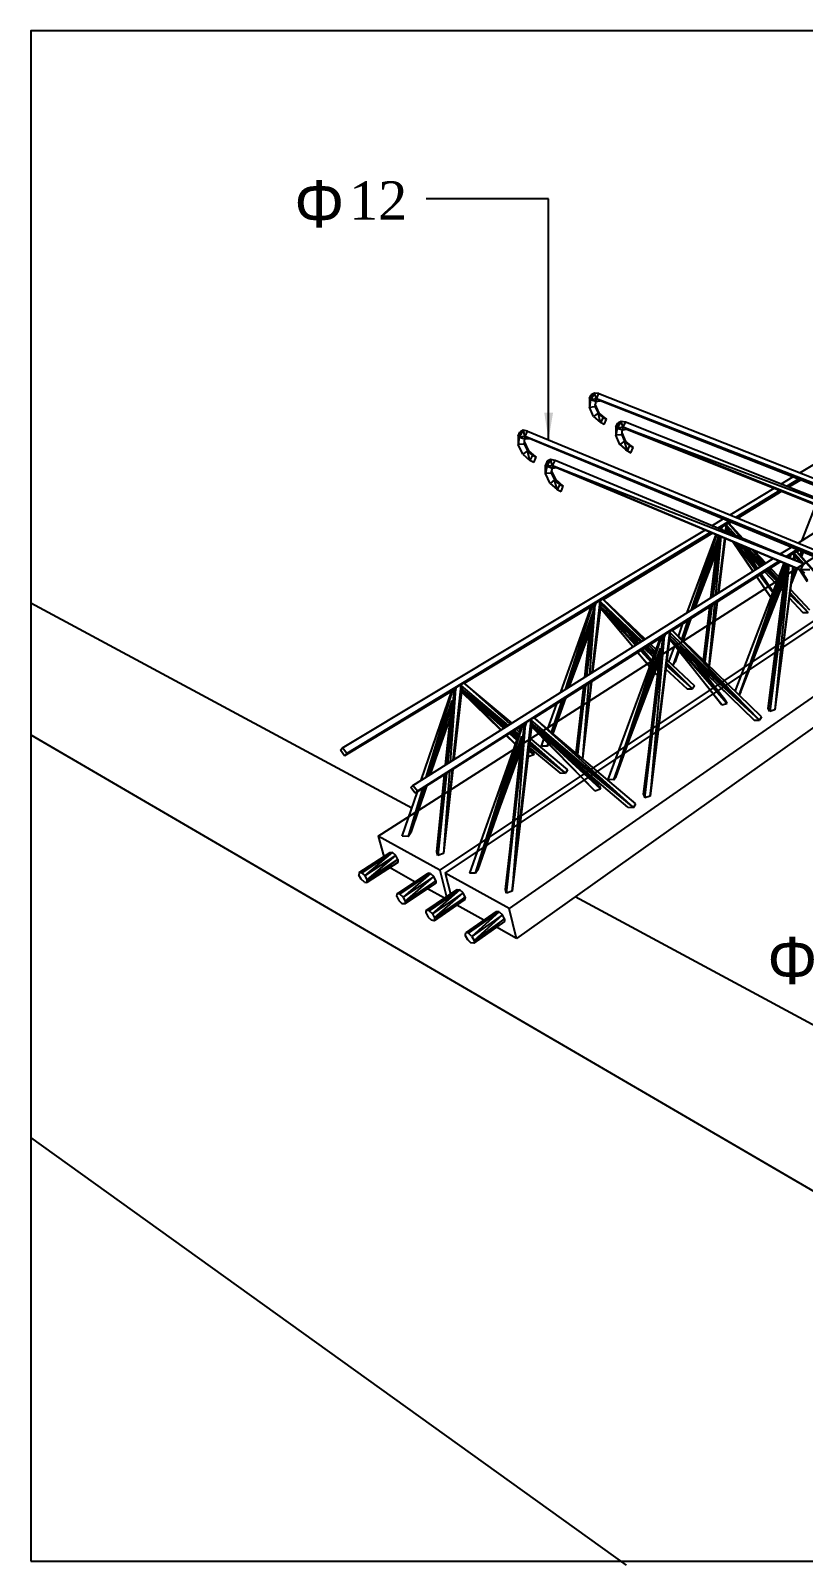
# Model space of a CAD drawing. Header units: inches. Extents: x -1482 to -895, y -39 to 122.
# Drawn here: x -1000.86 to -998.27, y -0.87 to 4.27 of the extents above; entities that cross this region are included whole.
import ezdxf

# ---------------------------------------------------------------- set-up
doc = ezdxf.new("R2010")
doc.units = ezdxf.units.IN
doc.header["$MEASUREMENT"] = 0
doc.layers.add('all', color=1, linetype='Continuous')
doc.layers.add('KADR', color=5, linetype='Continuous')
doc.styles.add('dim', font='TIMES.TTF')
doc.styles.add('FI', font='SYMBOL.TTF')
doc.styles.get("Standard").update_dxf_attribs({"font": 'verdana.TTF'})
doc.dimstyles.get("Standard").update_dxf_attribs({"dimtxt": 0.2, "dimasz": 0.09, "dimexe": 0.18, "dimexo": 0.0625, "dimgap": 0.09, "dimtad": 0, "dimzin": 0, "dimdsep": 46, "dimtxsty": 'Standard', "dimblk": 'ARCHTICK', "dimcen": 0.09, "dimse1": 1, "dimse2": 1, "dimclrd": 1, "dimclrt": 1, "dimadec": 0, "dimazin": 0, "dimtfac": 1, "dimtofl": 0, "dimtmove": 1, "dimatfit": 3, "dimfxl": 1, "dimtolj": 1, "dimtzin": 0, "dimarcsym": 0})

# ---------------------------------------------------------------- blocks, each defined once
blk = doc.blocks.new('eeeeeeeeeeeeeeeee')
at = {"layer": 'all'}
for p, q in [((405.7416, -116.5154), (408.2055, -115.0324)), ((405.0359, -116.2665), (405.0419, -116.2537)), ((405.053, -116.2477), (405.0402, -116.2699)), ((405.0402, -116.2699), (405.0419, -116.2537)), ((405.053, -116.2477), (405.0419, -116.2537)), ((405.0676, -116.2494), (405.053, -116.2477)), ((405.0599, -116.2674), (405.053, -116.2477)), ((405.0599, -116.2674), (405.0676, -116.2494)), ((405.0676, -116.2494), (406.0393, -116.6326)), ((405.0359, -116.2665), (405.0359, -116.2947)), ((405.0402, -116.2699), (405.0359, -116.2665)), ((405.0402, -116.2699), (405.0359, -116.2947)), ((405.0359, -116.2947), (405.0547, -116.293)), ((405.0496, -116.3264), (405.0359, -116.2947)), ((405.0599, -116.2674), (405.0402, -116.2699)), ((405.0582, -116.2759), (405.0402, -116.2699)), ((405.0582, -116.2759), (405.0547, -116.293)), ((405.0547, -116.293), (405.065, -116.3153)), ((405.0693, -116.3153), (405.0556, -116.2853)), ((405.0582, -116.2759), (405.0599, -116.2674)), ((405.0582, -116.2759), (405.0718, -116.2734)), ((405.0718, -116.2734), (405.0599, -116.2674)), ((406.0239, -116.6429), (405.0599, -116.2674)), ((406.0179, -116.6463), (405.0599, -116.2674)), ((405.0599, -116.2674), (406.0179, -116.6463)), ((406.0162, -116.6472), (405.0718, -116.2734)), ((405.065, -116.3153), (405.0496, -116.3264)), ((405.0496, -116.3264), (405.0736, -116.3469)), ((405.0496, -116.3264), (405.0736, -116.3469)), ((405.0821, -116.3298), (405.065, -116.3153)), ((405.065, -116.3153), (405.0932, -116.3358)), ((405.0693, -116.3153), (405.065, -116.3153)), ((405.0736, -116.3469), (405.065, -116.3153)), ((405.0932, -116.3358), (405.0693, -116.3153)), ((405.0821, -116.3298), (405.0736, -116.3469)), ((405.0855, -116.3529), (405.0736, -116.3469)), ((405.0821, -116.3298), (405.0932, -116.3358)), ((405.0855, -116.3529), (405.0932, -116.3358)), ((405.1249, -116.3615), (405.1309, -116.3486)), ((405.1292, -116.3649), (405.1249, -116.3615)), ((405.1249, -116.3615), (405.1249, -116.3888)), ((405.1292, -116.3649), (405.1249, -116.3888)), ((405.1292, -116.3649), (405.1428, -116.3426)), ((405.1292, -116.3649), (405.1309, -116.3486)), ((405.1497, -116.3623), (405.1292, -116.3649)), ((405.1292, -116.3649), (405.1471, -116.3709)), ((405.1428, -116.3426), (405.1309, -116.3486)), ((405.1574, -116.3452), (405.1428, -116.3426)), ((405.1497, -116.3623), (405.1428, -116.3426)), ((405.1471, -116.3709), (405.1497, -116.3623)), ((405.1497, -116.3623), (405.1574, -116.3452)), ((405.1617, -116.3692), (405.1497, -116.3623)), ((405.1497, -116.3623), (405.9777, -116.672)), ((405.9572, -116.6857), (405.1497, -116.3623)), ((405.9546, -116.6865), (405.1497, -116.3623)), ((405.9777, -116.672), (405.1574, -116.3452)), ((404.7973, -116.3923), (404.8032, -116.3786)), ((404.7973, -116.3923), (404.8007, -116.3957)), ((404.8007, -116.3957), (404.7973, -116.3923)), ((404.7973, -116.3923), (404.7973, -116.4205)), ((404.8007, -116.3957), (404.7973, -116.4205)), ((404.8144, -116.3726), (404.8007, -116.3957)), ((404.8007, -116.3957), (404.8032, -116.3786)), ((404.8212, -116.3931), (404.8007, -116.3957)), ((404.8007, -116.3957), (404.8195, -116.4017)), ((404.8144, -116.3726), (404.8032, -116.3786)), ((404.8212, -116.3931), (404.8144, -116.3726)), ((404.8289, -116.3751), (404.8144, -116.3726)), ((404.8178, -116.4188), (404.8195, -116.4017)), ((404.8186, -116.4085), (404.8195, -116.4017)), ((404.8332, -116.4419), (404.8186, -116.4102)), ((404.8195, -116.4017), (404.8212, -116.3931)), ((404.8195, -116.4017), (404.834, -116.4)), ((404.8212, -116.3931), (404.8289, -116.3751)), ((404.834, -116.4), (404.8212, -116.3931)), ((405.8066, -116.796), (404.8212, -116.3931)), ((405.8058, -116.802), (404.8212, -116.3931)), ((404.8212, -116.3931), (405.8058, -116.802)), ((404.8289, -116.3751), (405.8135, -116.7823)), ((405.8058, -116.8028), (404.834, -116.4)), ((405.1445, -116.388), (405.1249, -116.3888)), ((405.1386, -116.4205), (405.1249, -116.3888)), ((405.154, -116.4094), (405.1386, -116.4205)), ((405.1445, -116.388), (405.1471, -116.3709)), ((405.1445, -116.388), (405.154, -116.4094)), ((405.1582, -116.4102), (405.1454, -116.3811)), ((405.1471, -116.3709), (405.1617, -116.3692)), ((405.1711, -116.4239), (405.154, -116.4094)), ((405.154, -116.4094), (405.183, -116.4307)), ((405.1582, -116.4102), (405.154, -116.4094)), ((405.1634, -116.441), (405.154, -116.4094)), ((405.183, -116.4307), (405.1582, -116.4102)), ((405.1617, -116.3692), (405.9546, -116.6865)), ((404.3285, -117.7335), (406.3831, -116.4179)), ((404.8178, -116.4188), (404.7973, -116.4205)), ((404.8127, -116.453), (404.7973, -116.4205)), ((404.8281, -116.4419), (404.8127, -116.453)), ((404.8127, -116.453), (404.8366, -116.4744)), ((404.8178, -116.4188), (404.8281, -116.4419)), ((404.8452, -116.4564), (404.8281, -116.4419)), ((404.8281, -116.4419), (404.858, -116.4624)), ((404.8332, -116.4419), (404.8281, -116.4419)), ((404.8366, -116.4744), (404.8281, -116.4419)), ((404.8281, -116.4419), (404.8332, -116.4419)), ((404.858, -116.4624), (404.8332, -116.4419)), ((404.8452, -116.4564), (404.8366, -116.4744)), ((404.8452, -116.4564), (404.858, -116.4624)), ((404.8494, -116.4804), (404.858, -116.4624)), ((405.1582, -116.4376), (405.1386, -116.4205)), ((405.1386, -116.4205), (405.1634, -116.441)), ((405.1386, -116.4205), (405.1634, -116.441)), ((405.1582, -116.4376), (405.1386, -116.4205)), ((405.1565, -116.4359), (405.1582, -116.4376)), ((405.1634, -116.441), (405.1582, -116.4376)), ((405.1582, -116.4376), (405.1599, -116.4384)), ((405.1582, -116.4376), (405.1582, -116.4376)), ((405.1582, -116.4376), (405.1634, -116.441)), ((405.1582, -116.4376), (405.1582, -116.4376)), ((405.1634, -116.441), (405.1711, -116.4239)), ((405.1634, -116.441), (405.1745, -116.4479)), ((405.1711, -116.4239), (405.183, -116.4307)), ((405.1745, -116.4479), (405.183, -116.4307)), ((404.8494, -116.4804), (404.8366, -116.4744)), ((404.8948, -116.4761), (404.8888, -116.4898)), ((404.8931, -116.4932), (404.8888, -116.4898)), ((404.8888, -116.4898), (404.8931, -116.4932)), ((404.8888, -116.518), (404.8888, -116.4898)), ((404.8931, -116.4932), (404.8888, -116.518)), ((404.9085, -116.5163), (404.8888, -116.518)), ((404.9042, -116.5505), (404.8888, -116.518)), ((404.9059, -116.471), (404.8931, -116.4932)), ((404.8931, -116.4932), (404.8948, -116.4761)), ((404.9127, -116.4915), (404.8931, -116.4932)), ((404.8931, -116.4932), (404.9119, -116.4992)), ((404.9059, -116.471), (404.8948, -116.4761)), ((404.9213, -116.4735), (404.9059, -116.471)), ((404.9127, -116.4915), (404.9059, -116.471)), ((404.9085, -116.5163), (404.9119, -116.4992)), ((404.9085, -116.5163), (404.9196, -116.5385)), ((404.9247, -116.5385), (404.9093, -116.5086)), ((404.9127, -116.4915), (404.9119, -116.4992)), ((404.9119, -116.4992), (404.9256, -116.4975)), ((404.9127, -116.4915), (404.9213, -116.4735)), ((404.9256, -116.4975), (404.9127, -116.4915)), ((405.7536, -116.8208), (404.9127, -116.4915)), ((404.9127, -116.4915), (405.7442, -116.8396)), ((404.9127, -116.4915), (405.7459, -116.8422)), ((405.7536, -116.8208), (404.9213, -116.4735)), ((405.7459, -116.8422), (404.9256, -116.4975)), ((404.9196, -116.5385), (404.9042, -116.5505)), ((404.9042, -116.5505), (404.9281, -116.571)), ((404.9367, -116.5539), (404.9196, -116.5385)), ((404.9196, -116.5385), (404.9487, -116.5599)), ((404.9247, -116.5385), (404.9196, -116.5385)), ((404.9281, -116.571), (404.9196, -116.5385)), ((404.9196, -116.5385), (404.9247, -116.5385)), ((404.9487, -116.5599), (404.9247, -116.5385)), ((404.9367, -116.5539), (404.9281, -116.571)), ((404.9281, -116.571), (404.941, -116.5779)), ((404.9367, -116.5539), (404.9487, -116.5599)), ((404.941, -116.5779), (404.9487, -116.5599)), ((405.5081, -116.6557), (405.6552, -116.5668)), ((405.6783, -116.5531), (405.7177, -116.5291)), ((405.7365, -116.5368), (405.6971, -116.5608)), ((405.7023, -116.5625), (405.7408, -116.5385)), ((405.7425, -116.5394), (405.704, -116.5633)), ((405.7433, -116.5394), (405.704, -116.5633)), ((405.674, -116.5745), (405.5278, -116.6643)), ((405.5312, -116.6651), (405.6792, -116.5762)), ((405.6809, -116.577), (405.5329, -116.666)), ((405.6809, -116.577), (405.5337, -116.6668)), ((405.7493, -116.7413), (405.7946, -116.6232)), ((405.4465, -116.6934), (405.485, -116.6694)), ((405.7365, -116.7498), (405.8819, -116.6574)), ((404.2088, -117.4375), (405.4234, -116.707)), ((405.4431, -116.7147), (404.2233, -117.4564)), ((404.2233, -117.4564), (405.4465, -116.7164)), ((405.4491, -116.7173), (405.0821, -116.9388)), ((405.4491, -116.7173), (405.083, -116.9397)), ((405.3635, -116.9842), (405.461, -116.7224)), ((405.4619, -116.7233), (405.3781, -116.9756)), ((405.3789, -116.9748), (405.4636, -116.7233)), ((405.4431, -116.9346), (405.4687, -116.7259)), ((405.461, -116.7224), (405.4619, -116.7233)), ((405.5038, -116.678), (405.4662, -116.7011)), ((405.4696, -116.7028), (405.5081, -116.6797)), ((405.4756, -116.7011), (405.4713, -116.7036)), ((405.4747, -116.7053), (405.4756, -116.7011)), ((405.4781, -116.7062), (405.479, -116.6993)), ((405.4781, -116.7062), (405.479, -116.6993)), ((405.479, -116.7045), (405.4816, -116.6976)), ((405.479, -116.6985), (405.479, -116.7062)), ((405.4901, -116.6899), (405.4953, -116.6908)), ((405.4953, -116.6908), (405.491, -116.6899)), ((405.491, -116.6899), (405.4953, -116.6908)), ((405.4918, -116.6899), (405.4918, -116.6899)), ((405.4918, -116.7122), (405.4953, -116.6908)), ((405.4935, -116.6908), (405.4944, -116.6874)), ((405.4961, -116.7002), (405.4944, -116.713)), ((405.5038, -116.7173), (405.4944, -116.7079)), ((405.503, -116.7164), (405.4944, -116.7079)), ((405.4987, -116.7147), (405.4944, -116.7087)), ((405.4978, -116.7147), (405.4944, -116.7096)), ((405.4953, -116.6908), (405.497, -116.6865)), ((405.4953, -116.6908), (405.4953, -116.6874)), ((405.4953, -116.6874), (405.4953, -116.6908)), ((405.5295, -116.7276), (405.4953, -116.6908)), ((405.4953, -116.6908), (405.4961, -116.7002)), ((405.503, -116.7164), (405.4953, -116.7079)), ((405.5166, -116.7224), (405.4961, -116.7002)), ((405.497, -116.6865), (405.503, -116.6848)), ((405.5098, -116.6805), (405.503, -116.6839)), ((405.5526, -116.7378), (405.503, -116.6839)), ((405.503, -116.6848), (405.5483, -116.7361)), ((405.5107, -116.6805), (405.5038, -116.6848)), ((404.5526, -117.8575), (406.1984, -116.7575)), ((405.3832, -116.9722), (405.467, -116.7378)), ((405.3866, -116.9696), (405.4645, -116.7601)), ((405.4722, -116.7267), (405.4456, -116.9329)), ((405.4474, -116.932), (405.4747, -116.7284)), ((405.4756, -116.7284), (405.4499, -116.9303)), ((405.4764, -116.7293), (405.4585, -116.9252)), ((405.4893, -116.7344), (405.467, -116.9192)), ((405.491, -116.7353), (405.4687, -116.9183)), ((405.5842, -116.8456), (405.5158, -116.7455)), ((405.5158, -116.7455), (405.5166, -116.7464)), ((405.5192, -116.7472), (405.5851, -116.8448)), ((405.5243, -116.749), (405.5928, -116.8396)), ((405.5945, -116.8388), (405.5303, -116.7515)), ((405.6082, -116.8302), (405.538, -116.7549)), ((405.609, -116.8302), (405.5389, -116.7549)), ((405.6133, -116.8276), (405.5432, -116.7575)), ((405.5543, -116.7618), (405.6159, -116.8259)), ((405.5988, -116.8371), (405.5568, -116.7746)), ((405.6193, -116.8234), (405.5654, -116.7661)), ((405.5817, -116.7729), (405.6236, -116.8208)), ((405.5885, -116.7763), (405.6278, -116.8182)), ((405.6749, -116.7883), (405.7134, -116.7643)), ((405.7331, -116.7729), (405.6946, -116.7969)), ((405.698, -116.7986), (405.7365, -116.7746)), ((405.7382, -116.7746), (405.7313, -116.7789)), ((405.7382, -116.7755), (405.7313, -116.7797)), ((405.7339, -116.7815), (405.7356, -116.7772)), ((404.4448, -117.5633), (405.6526, -116.8028)), ((405.6723, -116.8114), (404.4594, -117.583)), ((404.4594, -117.583), (405.6757, -116.8123)), ((405.6775, -116.8131), (405.3139, -117.0432)), ((405.6783, -116.8131), (405.3139, -117.0441)), ((405.4619, -116.7789), (405.39, -116.9679)), ((405.5243, -117.2485), (405.6886, -116.8182)), ((405.6903, -116.8182), (405.538, -117.2605)), ((405.692, -116.8191), (405.538, -117.2605)), ((405.5996, -116.8362), (405.5671, -116.7857)), ((405.6355, -117.3058), (405.6963, -116.8208)), ((405.6997, -116.8225), (405.6355, -117.3058)), ((405.6355, -117.3058), (405.7031, -116.8242)), ((405.7031, -116.8242), (405.6407, -117.3152)), ((405.7048, -116.8242), (405.6578, -117.3101)), ((405.6886, -116.8182), (405.6903, -116.8182)), ((405.7031, -116.7969), (405.7005, -116.7994)), ((405.7031, -116.8003), (405.7031, -116.7969)), ((405.7074, -116.7943), (405.7065, -116.802)), ((405.7065, -116.802), (405.7074, -116.7943)), ((405.7065, -116.802), (405.7074, -116.7943)), ((405.7074, -116.802), (405.7108, -116.7926)), ((405.7236, -116.7857), (405.7194, -116.7849)), ((405.7194, -116.7849), (405.7236, -116.7857)), ((405.7194, -116.7849), (405.7236, -116.7857)), ((405.7202, -116.7849), (405.7202, -116.7849)), ((405.7202, -116.808), (405.7236, -116.7857)), ((405.7219, -116.7857), (405.7228, -116.7832)), ((405.7245, -116.7951), (405.7228, -116.808)), ((405.7313, -116.8123), (405.7228, -116.8037)), ((405.7296, -116.8114), (405.7228, -116.8037)), ((405.7305, -116.8114), (405.7228, -116.8037)), ((405.7262, -116.8097), (405.7228, -116.8054)), ((405.7245, -116.8097), (405.7228, -116.8063)), ((405.7236, -116.7857), (405.7254, -116.7815)), ((405.7236, -116.7857), (405.7236, -116.7823)), ((405.7236, -116.7823), (405.7236, -116.7857)), ((405.7236, -116.7857), (405.7245, -116.7951)), ((405.7579, -116.8234), (405.7236, -116.7857)), ((405.745, -116.8174), (405.7245, -116.7951)), ((405.7254, -116.7815), (405.7313, -116.7797)), ((405.8109, -116.867), (405.7313, -116.7789)), ((405.7313, -116.7797), (405.8117, -116.8721)), ((405.7433, -116.7917), (405.7476, -116.7789)), ((405.7476, -116.7789), (405.7433, -116.7917)), ((405.7536, -116.8208), (405.7442, -116.8396)), ((405.745, -116.7934), (405.7502, -116.7797)), ((405.7459, -116.7951), (405.751, -116.7806)), ((405.7527, -116.7806), (405.7467, -116.796)), ((405.7467, -116.796), (405.7527, -116.7806)), ((404.5347, -117.8473), (406.0205, -116.8576)), ((405.538, -117.2605), (405.6946, -116.8353)), ((405.692, -116.8542), (405.538, -117.2605)), ((405.6903, -116.8721), (405.538, -117.2605)), ((405.6441, -116.9337), (405.597, -116.8644)), ((405.5979, -116.8644), (405.6441, -116.9337)), ((405.6073, -116.8584), (405.6509, -116.9166)), ((405.6082, -116.8576), (405.6509, -116.9166)), ((405.6116, -116.8559), (405.6518, -116.9158)), ((405.6124, -116.855), (405.6518, -116.9149)), ((405.6518, -116.914), (405.6124, -116.855)), ((405.6621, -116.8875), (405.6244, -116.8473)), ((405.6621, -116.8875), (405.6244, -116.8473)), ((405.6655, -116.8798), (405.6296, -116.8439)), ((405.6321, -116.8422), (405.6663, -116.8773)), ((405.6672, -116.8756), (405.6347, -116.8405)), ((405.639, -116.8379), (405.668, -116.8713)), ((405.6432, -116.8353), (405.6706, -116.8644)), ((405.7177, -116.8302), (405.6578, -117.3101)), ((405.7194, -116.8311), (405.6578, -117.3101)), ((405.7313, -116.8353), (405.7125, -116.8824)), ((405.7322, -116.8362), (405.7125, -116.8875)), ((405.7279, -116.8345), (405.7134, -116.8764)), ((405.7279, -116.8345), (405.7134, -116.8764)), ((405.7296, -116.8353), (405.7134, -116.879)), ((405.7305, -116.8353), (405.7134, -116.8807)), ((405.7673, -116.8807), (405.7408, -116.8396)), ((405.7673, -116.879), (405.7425, -116.8405)), ((405.7442, -116.8396), (405.775, -116.8396)), ((405.7579, -116.8516), (405.7442, -116.8396)), ((405.7442, -116.8396), (405.7459, -116.8422)), ((405.745, -116.8413), (405.7664, -116.8756)), ((405.6518, -116.9149), (405.6518, -116.914)), ((405.6852, -116.9123), (405.6775, -116.9046)), ((405.6852, -116.9123), (405.6775, -116.9046)), ((405.686, -116.9012), (405.6809, -116.8961)), ((405.6817, -116.8935), (405.6869, -116.8986)), ((405.6869, -116.8969), (405.6826, -116.8918)), ((405.6834, -116.8884), (405.6877, -116.8927)), ((405.6869, -116.8815), (405.6886, -116.8832)), ((405.7074, -116.9209), (405.769, -116.9842)), ((405.769, -116.9842), (405.7074, -116.9226)), ((405.7082, -116.9166), (405.769, -116.9842)), ((405.769, -116.9842), (405.7082, -116.9192)), ((405.71, -116.9063), (405.7741, -116.9748)), ((404.4406, -117.6403), (403.1633, -116.9519)), ((405.0522, -116.9577), (404.6176, -117.2203)), ((405.0462, -116.9611), (404.6176, -117.2203)), ((404.9401, -117.2511), (405.0436, -116.9628)), ((404.9555, -117.2417), (405.0462, -116.9611)), ((405.0445, -116.9628), (404.9555, -117.2417)), ((404.9606, -117.2382), (405.0496, -116.9791)), ((405.0231, -117.1989), (405.0522, -116.9577)), ((405.0248, -117.198), (405.0547, -116.956)), ((405.0547, -116.956), (405.0265, -117.1972)), ((405.0547, -116.956), (405.0359, -117.1912)), ((405.0436, -116.9628), (405.0445, -116.9628)), ((405.0453, -117.1852), (405.0727, -116.9465)), ((405.0744, -116.956), (405.047, -117.1843)), ((405.0547, -116.9645), (405.0582, -116.9542)), ((405.0727, -116.9465), (405.0676, -116.9457)), ((405.0676, -116.9457), (405.0727, -116.9465)), ((405.0676, -116.9457), (405.0727, -116.9465)), ((405.0684, -116.9457), (405.0684, -116.9457)), ((405.0718, -116.9465), (405.0718, -116.9431)), ((405.0727, -116.9465), (405.0744, -116.9414)), ((405.0727, -116.9465), (405.0727, -116.9431)), ((405.0727, -116.9431), (405.0727, -116.9465)), ((405.0727, -116.9465), (405.0744, -116.956)), ((405.2121, -117.08), (405.0727, -116.9465)), ((405.1907, -117.0937), (405.0727, -116.9645)), ((405.1822, -117.0988), (405.0727, -116.9654)), ((405.1822, -117.0988), (405.0727, -116.9679)), ((405.207, -117.0834), (405.0736, -116.9637)), ((405.2019, -117.086), (405.0736, -116.9637)), ((405.2096, -117.0817), (405.0744, -116.956)), ((405.2019, -117.086), (405.0795, -116.9688)), ((405.2232, -117.0731), (405.0821, -116.9388)), ((405.0821, -116.9397), (405.2181, -117.0766)), ((405.39, -116.9679), (405.3995, -116.9423)), ((405.4414, -116.9628), (405.4183, -117.145)), ((405.4183, -117.145), (405.4397, -116.9645)), ((405.4191, -117.1459), (405.4431, -116.9619)), ((405.4465, -116.9602), (405.4234, -117.1493)), ((405.4559, -116.9542), (405.4362, -117.163)), ((405.4645, -116.9483), (405.4379, -117.1638)), ((405.4636, -116.9491), (405.4379, -117.1638)), ((405.7057, -116.9346), (405.7519, -116.9833)), ((405.7057, -116.9346), (405.7519, -116.9833)), ((405.7519, -116.9833), (405.769, -116.9842)), ((404.9641, -117.2365), (405.041, -117.0184)), ((405.0205, -117.2006), (405.0436, -116.9953)), ((405.1924, -117.092), (405.1052, -116.9944)), ((405.3344, -117.0637), (405.3498, -117.021)), ((405.3456, -117.074), (405.3669, -117.0098)), ((405.3661, -117.0107), (405.3456, -117.074)), ((405.3464, -117.0757), (405.3704, -117.0081)), ((405.3473, -117.0766), (405.3738, -117.0064)), ((405.3755, -117.0047), (405.3481, -117.0766)), ((405.3764, -117.0039), (405.349, -117.0783)), ((405.2831, -117.0629), (404.852, -117.3366)), ((405.2771, -117.0672), (404.852, -117.3366)), ((405.0385, -117.0424), (404.9675, -117.234)), ((405.0992, -117.5436), (405.2746, -117.0689)), ((405.2771, -117.0672), (405.118, -117.5445)), ((405.2754, -117.068), (405.118, -117.5445)), ((405.1967, -117.0894), (405.1651, -117.0509)), ((405.1796, -117.0646), (405.1984, -117.0885)), ((405.1984, -117.0885), (405.1805, -117.0654)), ((405.1993, -117.0885), (405.1822, -117.0672)), ((405.2173, -117.5941), (405.2865, -117.0612)), ((405.2173, -117.5941), (405.2831, -117.0629)), ((405.2215, -117.6052), (405.2865, -117.0612)), ((405.2395, -117.5992), (405.3054, -117.0509)), ((405.3062, -117.0612), (405.2395, -117.5992)), ((405.2865, -117.0612), (405.2395, -117.5992)), ((405.2746, -117.0689), (405.2754, -117.068)), ((405.2857, -117.0723), (405.2917, -117.056)), ((405.3054, -117.0509), (405.2994, -117.0509)), ((405.2994, -117.0509), (405.3054, -117.0509)), ((405.3011, -117.0509), (405.3011, -117.05)), ((405.3037, -117.0509), (405.3037, -117.0483)), ((405.3054, -117.0509), (405.3045, -117.0475)), ((405.3045, -117.0475), (405.3054, -117.0509)), ((405.3045, -117.0689), (405.6065, -117.3452)), ((405.5885, -117.3443), (405.3045, -117.0689)), ((405.3045, -117.0697), (405.3045, -117.0706)), ((405.497, -117.2887), (405.3045, -117.0697)), ((405.3045, -117.0706), (405.4799, -117.2938)), ((405.4799, -117.2938), (405.3045, -117.0731)), ((405.3054, -117.0509), (405.3071, -117.0458)), ((405.6065, -117.3452), (405.3054, -117.0509)), ((405.3054, -117.0509), (405.3062, -117.0612)), ((405.6065, -117.3452), (405.3062, -117.0612)), ((405.3088, -117.0731), (405.5885, -117.3443)), ((405.6133, -117.334), (405.3139, -117.0432)), ((405.3139, -117.0432), (405.3139, -117.0441)), ((405.3139, -117.0441), (405.6065, -117.3452)), ((405.544, -117.2502), (405.6065, -117.086)), ((405.118, -117.5445), (405.2746, -117.1031)), ((405.272, -117.1245), (405.118, -117.5445)), ((405.2386, -117.1664), (405.1976, -117.1176)), ((405.1984, -117.1176), (405.2386, -117.1664)), ((405.2078, -117.1116), (405.2438, -117.151)), ((405.2087, -117.1108), (405.2446, -117.1501)), ((405.2121, -117.1082), (405.2446, -117.1484)), ((405.2138, -117.1074), (405.2455, -117.1476)), ((405.2138, -117.1074), (405.2455, -117.1476)), ((405.2147, -117.1074), (405.2463, -117.1459)), ((405.2746, -117.1031), (405.2173, -117.5941)), ((405.2506, -117.133), (405.2198, -117.1031)), ((405.2506, -117.133), (405.2198, -117.1031)), ((405.2532, -117.1253), (405.225, -117.1005)), ((405.2275, -117.0988), (405.254, -117.1236)), ((405.2549, -117.121), (405.2301, -117.0971)), ((405.2352, -117.0937), (405.2575, -117.1159)), ((405.2412, -117.0903), (405.26, -117.1082)), ((405.3028, -117.1493), (405.3225, -117.0954)), ((405.3336, -117.1099), (405.3173, -117.1587)), ((405.3336, -117.1099), (405.3173, -117.1587)), ((405.3344, -117.1108), (405.3173, -117.1587)), ((405.3344, -117.1108), (405.3173, -117.1587)), ((405.3353, -117.1116), (405.3173, -117.1587)), ((405.3362, -117.1133), (405.3233, -117.1493)), ((405.497, -117.2887), (405.3353, -117.0988)), ((404.9683, -117.2331), (404.9854, -117.1861)), ((405.2703, -117.145), (405.118, -117.5445)), ((405.254, -117.1861), (405.2592, -117.1912)), ((405.2592, -117.1912), (405.254, -117.1861)), ((405.2609, -117.1681), (405.2669, -117.1741)), ((405.2609, -117.1681), (405.266, -117.1749)), ((405.2609, -117.1681), (405.2669, -117.1741)), ((405.2609, -117.1689), (405.266, -117.1749)), ((405.2609, -117.1698), (405.266, -117.1758)), ((405.2626, -117.1655), (405.2669, -117.1707)), ((405.2694, -117.1501), (405.2686, -117.1493)), ((405.2694, -117.1501), (405.2686, -117.1493)), ((405.2917, -117.1724), (405.3635, -117.2399)), ((405.2917, -117.1724), (405.3635, -117.2399)), ((405.2934, -117.1595), (405.3815, -117.2399)), ((405.3815, -117.2399), (405.2934, -117.1612)), ((405.2942, -117.1527), (405.3815, -117.2399)), ((405.3815, -117.2399), (405.2942, -117.157)), ((405.296, -117.1424), (405.3883, -117.2297)), ((405.3173, -117.1587), (405.3131, -117.1587)), ((405.3233, -117.1493), (405.3173, -117.1587)), ((405.497, -117.2887), (405.39, -117.1518)), ((405.4012, -117.163), (405.497, -117.2887)), ((405.402, -117.1638), (405.497, -117.2887)), ((405.4927, -117.2784), (405.4029, -117.1647)), ((405.4149, -117.1758), (405.414, -117.1784)), ((405.414, -117.1784), (405.414, -117.1758)), ((405.414, -117.1792), (405.4149, -117.1758)), ((405.4191, -117.1801), (405.4183, -117.1843)), ((404.5578, -117.4923), (404.5868, -117.2391)), ((404.5868, -117.2391), (404.5603, -117.4906)), ((404.5877, -117.2391), (404.5697, -117.4846)), ((404.58, -117.4786), (404.6065, -117.2288)), ((404.6082, -117.2391), (404.5817, -117.4769)), ((404.5868, -117.2476), (404.5911, -117.234)), ((404.6065, -117.2288), (404.6005, -117.228)), ((404.6005, -117.228), (404.6065, -117.2288)), ((404.6005, -117.228), (404.6065, -117.2288)), ((404.6065, -117.2288), (404.6005, -117.2288)), ((404.6005, -117.2288), (404.6065, -117.2288)), ((404.6022, -117.2288), (404.6014, -117.228)), ((404.6065, -117.2288), (404.6048, -117.2254)), ((404.6048, -117.2254), (404.6065, -117.2288)), ((404.6048, -117.2288), (404.6048, -117.2263)), ((404.6065, -117.2288), (404.6082, -117.2237)), ((404.6065, -117.2288), (404.6082, -117.2391)), ((404.7648, -117.3623), (404.6065, -117.2288)), ((404.7613, -117.364), (404.6082, -117.2391)), ((404.7767, -117.3546), (404.6168, -117.2211)), ((404.7707, -117.358), (404.6168, -117.2211)), ((404.6176, -117.2203), (404.6296, -117.2314)), ((405.8417, -117.2271), (404.7673, -117.9764)), ((404.9923, -117.4564), (405.0205, -117.2297)), ((405.0188, -117.2305), (404.9923, -117.4564)), ((404.9923, -117.4564), (405.0171, -117.2322)), ((405.0231, -117.228), (404.9966, -117.4598)), ((405.0436, -117.2151), (405.0128, -117.4743)), ((405.0419, -117.216), (405.0128, -117.4743)), ((405.0333, -117.222), (405.0128, -117.4735)), ((405.2643, -117.1895), (405.2592, -117.1912)), ((405.3635, -117.2399), (405.3815, -117.2399)), ((405.3883, -117.2297), (405.3815, -117.2399)), ((405.4337, -117.1946), (405.4328, -117.2032)), ((405.4337, -117.1946), (405.4328, -117.2032)), ((405.4337, -117.1946), (405.4328, -117.2023)), ((404.5834, -117.2417), (404.2156, -117.4641)), ((404.5783, -117.2442), (404.2156, -117.4641)), ((404.4722, -117.5462), (404.5749, -117.2468)), ((404.5757, -117.2459), (404.4876, -117.5359)), ((404.4893, -117.5359), (404.5783, -117.2442)), ((404.4936, -117.5325), (404.5766, -117.2793)), ((404.5543, -117.4949), (404.5766, -117.2793)), ((404.556, -117.4931), (404.5834, -117.2417)), ((404.5749, -117.2468), (404.5757, -117.2459)), ((404.7391, -117.3785), (404.6065, -117.2485)), ((404.7579, -117.3657), (404.6074, -117.2459)), ((404.7536, -117.3691), (404.6074, -117.2459)), ((404.74, -117.3777), (404.6091, -117.2476)), ((404.7485, -117.3717), (404.6219, -117.2588)), ((404.8965, -117.3742), (404.9264, -117.2896)), ((404.9093, -117.3862), (404.9444, -117.2784)), ((404.9435, -117.2784), (404.9093, -117.3862)), ((404.9102, -117.3871), (404.9504, -117.2742)), ((404.9102, -117.3862), (404.9478, -117.2759)), ((404.9538, -117.2724), (404.911, -117.3871)), ((404.9555, -117.2707), (404.9136, -117.3896)), ((405.4799, -117.2938), (405.497, -117.2887)), ((405.4927, -117.2784), (405.497, -117.2887)), ((405.538, -117.2605), (405.5372, -117.2605)), ((405.544, -117.2502), (405.538, -117.2605)), ((404.497, -117.5308), (404.5731, -117.3058)), ((404.5706, -117.3323), (404.5013, -117.5282)), ((404.7502, -117.3708), (404.6818, -117.3084)), ((405.8614, -117.3169), (404.7913, -118.0765)), ((404.8366, -117.3452), (404.8366, -117.3434)), ((404.8392, -117.3452), (404.8392, -117.3417)), ((404.8409, -117.3452), (404.84, -117.3417)), ((404.84, -117.3417), (404.8409, -117.3452)), ((404.8409, -117.3452), (404.8426, -117.34)), ((405.1916, -117.6257), (404.8512, -117.3366)), ((404.8512, -117.3366), (405.1839, -117.6377)), ((404.852, -117.3366), (404.8623, -117.346)), ((405.1257, -117.5333), (405.2113, -117.2981)), ((405.6133, -117.334), (405.6065, -117.3452)), ((405.6407, -117.3152), (405.6355, -117.3058)), ((405.6578, -117.3101), (405.6407, -117.3152)), ((403.1633, -117.3942), (407.9391, -120.1791)), ((404.8118, -117.3614), (404.4517, -117.5898)), ((404.8118, -117.3614), (404.4517, -117.5898)), ((404.8092, -117.3631), (404.6347, -117.8575)), ((404.8118, -117.3614), (404.6544, -117.8575)), ((404.6544, -117.8575), (404.8101, -117.3631)), ((404.8212, -117.3563), (404.7545, -117.9131)), ((404.7545, -117.9131), (404.8186, -117.358)), ((404.7579, -117.9251), (404.8212, -117.3563)), ((404.7682, -117.3896), (404.7921, -117.411)), ((404.769, -117.3888), (404.793, -117.4102)), ((404.7938, -117.4076), (404.7725, -117.3862)), ((404.7956, -117.4033), (404.7742, -117.3854)), ((404.7947, -117.4059), (404.7759, -117.3871)), ((404.7776, -117.9183), (404.8409, -117.3452)), ((404.8426, -117.3554), (404.7776, -117.9183)), ((404.8212, -117.3554), (404.7776, -117.9183)), ((404.7973, -117.3973), (404.7793, -117.3828)), ((404.7947, -117.4059), (404.7793, -117.3905)), ((404.7819, -117.3811), (404.7981, -117.3948)), ((404.7998, -117.3913), (404.7844, -117.3794)), ((404.7904, -117.3751), (404.8015, -117.3854)), ((404.7964, -117.3717), (404.8041, -117.3777)), ((404.8204, -117.3674), (404.8263, -117.3503)), ((404.8409, -117.3452), (404.8349, -117.3452)), ((404.8349, -117.3452), (404.8409, -117.3452)), ((405.1839, -117.6377), (404.8409, -117.3452)), ((404.8409, -117.3452), (404.8426, -117.3554)), ((404.8417, -117.3623), (404.8409, -117.3631)), ((404.8409, -117.3631), (405.0547, -117.5812)), ((405.0547, -117.5812), (404.8409, -117.3648)), ((404.8426, -117.3554), (404.8417, -117.3623)), ((404.8417, -117.3623), (405.1839, -117.6377)), ((405.1651, -117.6368), (404.8417, -117.3623)), ((405.0736, -117.5753), (404.8417, -117.3623)), ((405.1839, -117.6377), (404.8426, -117.3554)), ((405.5885, -117.3443), (405.6065, -117.3452)), ((404.2019, -117.4452), (404.2088, -117.4375)), ((404.2156, -117.4641), (404.2019, -117.4452)), ((404.2233, -117.4564), (404.2088, -117.4375)), ((404.503, -117.5265), (404.5372, -117.4281)), ((404.6544, -117.8575), (404.8101, -117.3982)), ((404.8075, -117.4239), (404.6544, -117.8575)), ((404.8101, -117.3982), (404.7545, -117.9131)), ((404.787, -117.4256), (404.7571, -117.3965)), ((404.7579, -117.3956), (404.7879, -117.4256)), ((404.8315, -117.4444), (404.8494, -117.4615)), ((404.8315, -117.4452), (404.8494, -117.4615)), ((404.8315, -117.4461), (404.8494, -117.4615)), ((404.8315, -117.4461), (404.8494, -117.4615)), ((404.846, -117.4512), (404.8323, -117.4384)), ((404.8323, -117.4444), (404.8494, -117.4615)), ((404.8332, -117.435), (404.9367, -117.5214)), ((404.834, -117.4239), (404.9555, -117.5222)), ((404.9555, -117.5222), (404.834, -117.4264)), ((404.8349, -117.4153), (404.9555, -117.5222)), ((404.9555, -117.5222), (404.8349, -117.4213)), ((404.8366, -117.405), (404.9632, -117.5111)), ((404.876, -117.4316), (404.8837, -117.4085)), ((404.8948, -117.4324), (404.876, -117.4316)), ((404.8973, -117.4221), (404.8948, -117.4324)), ((404.8973, -117.4221), (404.8948, -117.4324)), ((404.8982, -117.423), (404.8948, -117.4324)), ((404.8982, -117.423), (404.8948, -117.4324)), ((404.8982, -117.423), (404.8948, -117.4324)), ((404.8948, -117.4324), (404.8999, -117.4247)), ((405.0736, -117.5753), (404.9042, -117.4162)), ((404.2156, -117.4641), (404.2233, -117.4564)), ((404.805, -117.4469), (404.6544, -117.8575)), ((404.8289, -117.4666), (404.8306, -117.4675)), ((404.8306, -117.4675), (404.8289, -117.4666)), ((404.8494, -117.4615), (404.8306, -117.4675)), ((404.846, -117.4512), (404.8494, -117.4615)), ((405.0736, -117.5753), (404.9803, -117.4803)), ((404.9966, -117.4598), (404.9923, -117.4564)), ((404.9966, -117.494), (405.0736, -117.5753)), ((404.9991, -117.4966), (405.0736, -117.5753)), ((404.5244, -117.7865), (404.5543, -117.5248)), ((404.5526, -117.5265), (404.5244, -117.7865)), ((404.5244, -117.7865), (404.5509, -117.5274)), ((404.5569, -117.5239), (404.5278, -117.7985)), ((404.5783, -117.5102), (404.5475, -117.7917)), ((404.5766, -117.5111), (404.5475, -117.7917)), ((404.5672, -117.5171), (404.5475, -117.7917)), ((404.9367, -117.5214), (404.9555, -117.5222)), ((404.9632, -117.5111), (404.9555, -117.5222)), ((405.0693, -117.5641), (405.0171, -117.512)), ((405.118, -117.5445), (405.0992, -117.5436)), ((405.118, -117.5445), (405.1257, -117.5333)), ((404.4089, -117.7335), (404.4594, -117.5855)), ((404.4876, -117.5676), (404.4286, -117.7344)), ((404.4842, -117.5693), (404.4286, -117.7344)), ((404.4816, -117.571), (404.4286, -117.7344)), ((404.4773, -117.5735), (404.4286, -117.7344)), ((404.4765, -117.5744), (404.4286, -117.7344)), ((404.4371, -117.571), (404.4448, -117.5633)), ((404.4902, -117.5658), (404.4371, -117.7215)), ((404.4517, -117.5898), (404.4371, -117.571)), ((404.4594, -117.583), (404.4448, -117.5633)), ((404.4517, -117.5898), (404.4594, -117.583)), ((404.663, -117.8456), (404.7545, -117.5838)), ((405.0547, -117.5812), (405.0736, -117.5753)), ((405.0693, -117.5641), (405.0736, -117.5753)), ((405.2173, -117.5941), (405.2215, -117.6052)), ((405.2395, -117.5992), (405.2215, -117.6052)), ((405.1651, -117.6368), (405.1839, -117.6377)), ((405.1839, -117.6377), (405.1916, -117.6257)), ((404.5347, -117.8473), (404.3285, -117.7335)), ((404.3285, -117.7335), (404.3473, -117.8019)), ((404.4286, -117.7344), (404.4089, -117.7335)), ((404.4286, -117.7344), (404.4371, -117.7215)), ((404.2644, -117.8558), (404.3687, -117.7882)), ((404.3687, -117.7882), (404.2729, -117.8567)), ((404.3764, -117.7891), (404.2729, -117.8567)), ((404.284, -117.8661), (404.3764, -117.7891)), ((404.3875, -117.7985), (404.284, -117.8661)), ((404.2909, -117.8798), (404.3875, -117.7985)), ((404.3687, -117.7882), (404.3764, -117.7891)), ((404.3875, -117.7985), (404.3764, -117.7891)), ((404.3944, -117.8122), (404.3875, -117.7985)), ((404.5278, -117.7985), (404.5244, -117.7865)), ((404.5475, -117.7917), (404.5278, -117.7985)), ((404.2644, -117.8558), (404.2635, -117.8644)), ((404.2644, -117.8558), (404.2729, -117.8567)), ((404.284, -117.8661), (404.2729, -117.8567)), ((404.29, -117.8892), (404.3944, -117.8122)), ((404.3935, -117.8216), (404.29, -117.8892)), ((404.3944, -117.8122), (404.2909, -117.8798)), ((404.4525, -117.8875), (404.3661, -117.8387)), ((404.3918, -117.9277), (404.4953, -117.8584)), ((404.3944, -117.8122), (404.3935, -117.8216)), ((404.5039, -117.8592), (404.4953, -117.8584)), ((404.5347, -117.8473), (404.5569, -117.9371)), ((404.5526, -117.8575), (404.5706, -117.9277)), ((404.7673, -117.9764), (404.5526, -117.8575)), ((404.6544, -117.8575), (404.6347, -117.8575)), ((404.663, -117.8456), (404.6544, -117.8575)), ((404.2712, -117.8781), (404.2635, -117.8644)), ((404.2823, -117.8883), (404.2712, -117.8781)), ((404.2823, -117.8883), (404.29, -117.8892)), ((404.2909, -117.8798), (404.284, -117.8661)), ((404.29, -117.8892), (404.2909, -117.8798)), ((404.5039, -117.8592), (404.3918, -117.9277)), ((404.4004, -117.9285), (404.5039, -117.8592)), ((404.5039, -117.8592), (404.4115, -117.9388)), ((404.515, -117.8695), (404.4115, -117.9388)), ((404.4175, -117.961), (404.5218, -117.8832)), ((404.521, -117.8917), (404.4175, -117.961)), ((404.4183, -117.9525), (404.515, -117.8695)), ((404.5218, -117.8832), (404.4183, -117.9525)), ((404.5039, -117.8592), (404.515, -117.8695)), ((404.5218, -117.8832), (404.515, -117.8695)), ((404.5218, -117.8832), (404.521, -117.8917)), ((404.391, -117.9362), (404.3918, -117.9277)), ((404.391, -117.9362), (404.3978, -117.9499)), ((404.4004, -117.9285), (404.3918, -117.9277)), ((404.3978, -117.9499), (404.4089, -117.9602)), ((404.4115, -117.9388), (404.4004, -117.9285)), ((404.4175, -117.961), (404.4089, -117.9602)), ((404.4115, -117.9388), (404.4183, -117.9525)), ((404.4183, -117.9525), (404.4175, -117.961)), ((404.4893, -117.9833), (404.5928, -117.9131)), ((404.6014, -117.914), (404.4893, -117.9833)), ((404.5501, -117.9422), (404.4936, -117.9106)), ((404.6014, -117.914), (404.4987, -117.9841)), ((404.5099, -117.9944), (404.6014, -117.914)), ((404.6134, -117.9243), (404.5099, -117.9944)), ((404.5158, -118.0175), (404.6202, -117.9379)), ((404.6185, -117.9465), (404.5158, -118.0175)), ((404.5167, -118.0081), (404.6134, -117.9243)), ((404.6202, -117.9379), (404.5167, -118.0081)), ((404.5928, -117.9131), (404.6014, -117.914)), ((404.6134, -117.9243), (404.6014, -117.914)), ((404.6202, -117.9379), (404.6134, -117.9243)), ((404.6202, -117.9379), (404.6185, -117.9465)), ((404.7579, -117.9251), (404.7545, -117.9131)), ((404.7776, -117.9183), (404.7579, -117.9251)), ((404.9889, -117.9362), (407.1025, -119.0756)), ((404.4885, -117.9918), (404.4893, -117.9833)), ((404.4885, -117.9918), (404.4953, -118.0055)), ((404.4987, -117.9841), (404.4893, -117.9833)), ((404.4953, -118.0055), (404.5073, -118.0158)), ((404.5099, -117.9944), (404.4987, -117.9841)), ((404.5099, -117.9944), (404.5167, -118.0081)), ((404.5167, -118.0081), (404.5158, -118.0175)), ((404.6826, -118.0158), (404.592, -117.9653)), ((404.6219, -118.0577), (404.7246, -117.9867)), ((404.734, -117.9876), (404.6219, -118.0577)), ((404.6305, -118.0594), (404.734, -117.9876)), ((404.734, -117.9876), (404.6424, -118.0697)), ((404.7451, -117.9978), (404.6424, -118.0697)), ((404.6484, -118.0928), (404.7519, -118.0115)), ((404.6493, -118.0834), (404.7451, -117.9978)), ((404.7519, -118.0115), (404.6493, -118.0834)), ((404.734, -117.9876), (404.7246, -117.9867)), ((404.734, -117.9876), (404.7451, -117.9978)), ((404.7519, -118.0115), (404.7451, -117.9978)), ((404.7519, -118.0115), (404.7511, -118.0201)), ((404.7913, -118.0765), (404.7673, -117.9764)), ((404.5158, -118.0175), (404.5073, -118.0158)), ((404.6202, -118.0671), (404.6219, -118.0577)), ((404.6305, -118.0594), (404.6219, -118.0577)), ((404.6424, -118.0697), (404.6305, -118.0594)), ((404.7511, -118.0201), (404.6484, -118.0928)), ((404.7913, -118.0765), (404.7246, -118.0389)), ((404.6202, -118.0671), (404.6279, -118.0808)), ((404.6279, -118.0808), (404.639, -118.0911)), ((404.6484, -118.0928), (404.639, -118.0911)), ((404.6424, -118.0697), (404.6493, -118.0834)), ((404.6493, -118.0834), (404.6484, -118.0928)), ((405.1608, -120.1791), (403.1633, -118.7443))]:
    blk.add_line(p, q, dxfattribs=at)
at = {"layer": 'KADR'}
blk.add_lwpolyline([(403.1633, -120.1647), (410.8618, -120.1647), (410.8618, -115.0324), (403.1633, -115.0324)], close=True, dxfattribs=at)
at = {"layer": 'all'}
for s, height, style, p in [('F', 0.1577, 'FI', (404.0466, -115.6922)), ('12', 0.1287, 'dim', (404.2311, -115.6663)), ('F', 0.1577, 'FI', (405.6322, -118.2299))]:
    blk.add_text(s, height=height, dxfattribs=dict(at, style=style)).set_placement(p)
blk.add_leader([(404.8994, -116.4034), (404.8994, -115.5968), (404.489, -115.5968)], dimstyle='Standard', override={"dimgap": 0.09, "dimtad": 0}, dxfattribs=at)

msp = doc.modelspace()

# ---------------------------------------------------------------- block references
msp.add_blockref('eeeeeeeeeeeeeeeee', (-1404.0195, 119.306))

doc.saveas('drawing.dxf')
